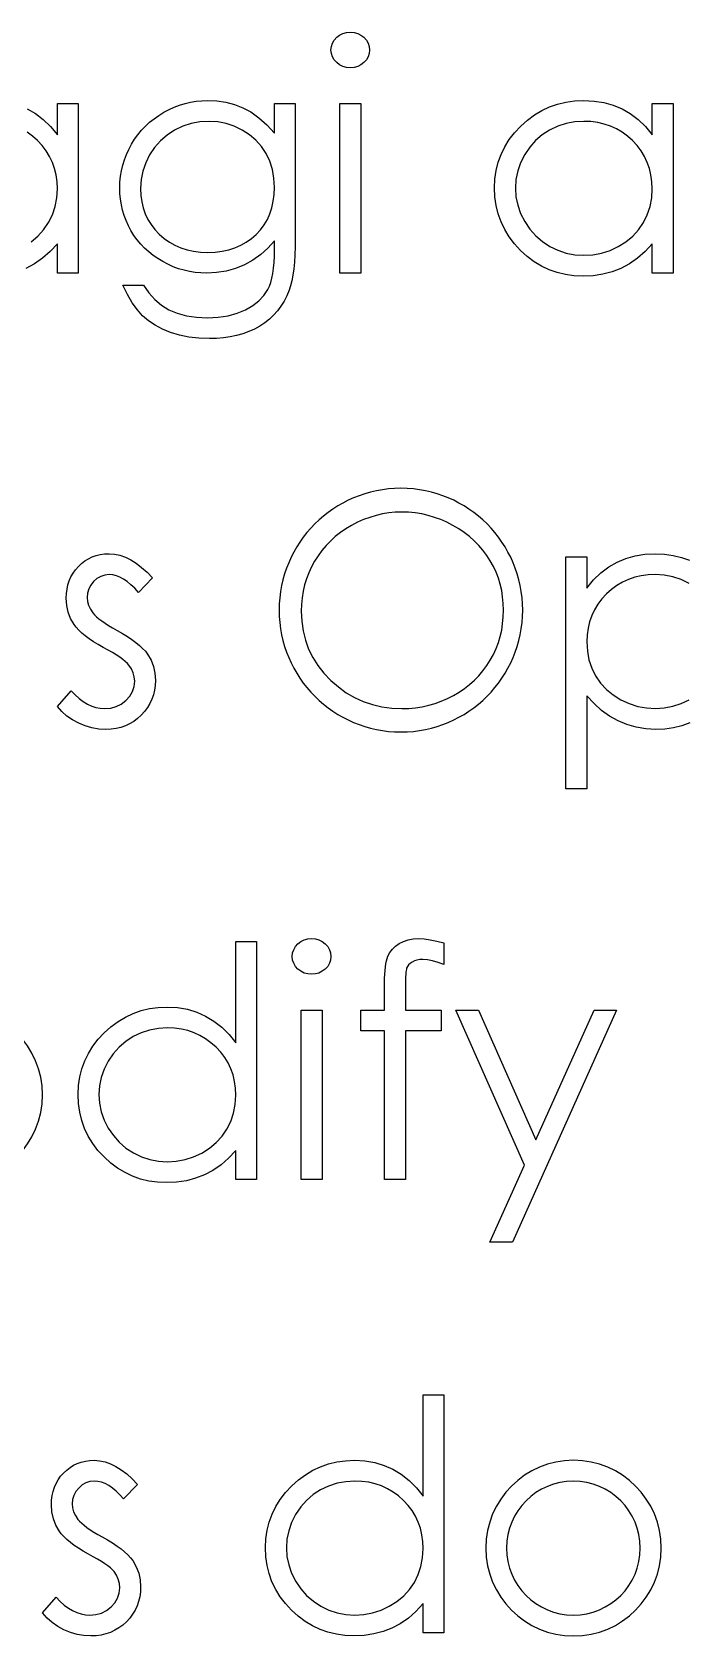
# Model space of a CAD drawing. Header units: millimetres. Extents: x -111 to 182, y -25 to 94.
# Drawn here: x -43.1 to -33.25, y 69.95 to 94.13 of the extents above; entities that cross this region are included whole.
import ezdxf

# ---------------------------------------------------------------- set-up
doc = ezdxf.new("R2010")
doc.units = ezdxf.units.MM

msp = doc.modelspace()

# ---------------------------------------------------------------- linework, layer by layer
at = {"color": 7, "linetype": 'Continuous', "flags": 128}
for points in [[(-38.303, 94.127), (-38.244, 94.122), (-38.19, 94.107), (-38.141, 94.082), (-38.096, 94.048), (-38.058, 94.006), (-38.031, 93.96), (-38.015, 93.91), (-38.01, 93.856), (-38.01, 93.856), (-38.015, 93.804), (-38.031, 93.755), (-38.058, 93.709), (-38.096, 93.668), (-38.141, 93.633), (-38.19, 93.608), (-38.244, 93.593), (-38.303, 93.588), (-38.303, 93.588), (-38.36, 93.593), (-38.413, 93.608), (-38.462, 93.633), (-38.507, 93.668), (-38.544, 93.709), (-38.571, 93.755), (-38.587, 93.804), (-38.593, 93.856), (-38.593, 93.856), (-38.587, 93.91), (-38.571, 93.96), (-38.544, 94.006), (-38.507, 94.048), (-38.462, 94.082), (-38.413, 94.107), (-38.36, 94.122), (-38.303, 94.127)], [(-39.445, 93.05), (-39.131, 93.05), (-39.131, 93.05), (-39.131, 91.02), (-39.131, 91.02), (-39.133, 90.891), (-39.137, 90.77), (-39.145, 90.658), (-39.154, 90.556), (-39.168, 90.462), (-39.184, 90.378), (-39.203, 90.302), (-39.225, 90.236), (-39.225, 90.236), (-39.26, 90.15), (-39.3, 90.07), (-39.347, 89.995), (-39.399, 89.925), (-39.458, 89.86), (-39.522, 89.8), (-39.592, 89.744), (-39.668, 89.694), (-39.749, 89.65), (-39.834, 89.612), (-39.923, 89.579), (-40.016, 89.553), (-40.113, 89.532), (-40.214, 89.517), (-40.319, 89.508), (-40.428, 89.505), (-40.428, 89.505), (-40.586, 89.511), (-40.736, 89.529), (-40.879, 89.558), (-41.012, 89.599), (-41.136, 89.65), (-41.247, 89.709), (-41.346, 89.776), (-41.434, 89.851), (-41.514, 89.939), (-41.59, 90.045), (-41.664, 90.17), (-41.734, 90.313), (-41.734, 90.313), (-41.42, 90.313), (-41.42, 90.313), (-41.341, 90.195), (-41.25, 90.094), (-41.149, 90.009), (-41.038, 89.94), (-40.914, 89.887), (-40.775, 89.849), (-40.624, 89.827), (-40.458, 89.819), (-40.458, 89.819), (-40.294, 89.827), (-40.143, 89.849), (-40.006, 89.887), (-39.882, 89.94), (-39.772, 90.004), (-39.68, 90.077), (-39.605, 90.156), (-39.546, 90.244), (-39.522, 90.294), (-39.502, 90.351), (-39.485, 90.415), (-39.471, 90.487), (-39.459, 90.567), (-39.452, 90.654), (-39.447, 90.748), (-39.445, 90.85), (-39.445, 90.85), (-39.445, 90.982), (-39.445, 90.982), (-39.544, 90.871), (-39.652, 90.773), (-39.77, 90.689), (-39.899, 90.619), (-40.035, 90.563), (-40.175, 90.524), (-40.319, 90.5), (-40.468, 90.492), (-40.468, 90.492), (-40.555, 90.495), (-40.642, 90.504), (-40.726, 90.517), (-40.81, 90.536), (-40.892, 90.56), (-40.972, 90.59), (-41.052, 90.626), (-41.13, 90.666), (-41.205, 90.712), (-41.276, 90.761), (-41.343, 90.813), (-41.405, 90.87), (-41.463, 90.931), (-41.516, 90.994), (-41.565, 91.062), (-41.61, 91.134), (-41.649, 91.208), (-41.683, 91.285), (-41.713, 91.362), (-41.737, 91.442), (-41.755, 91.524), (-41.768, 91.607), (-41.776, 91.693), (-41.779, 91.78), (-41.779, 91.78), (-41.776, 91.866), (-41.768, 91.953), (-41.754, 92.037), (-41.735, 92.12), (-41.71, 92.201), (-41.68, 92.281), (-41.644, 92.359), (-41.603, 92.436), (-41.557, 92.51), (-41.506, 92.58), (-41.451, 92.646), (-41.392, 92.709), (-41.329, 92.767), (-41.262, 92.821), (-41.191, 92.871), (-41.115, 92.917), (-41.036, 92.959), (-40.957, 92.995), (-40.876, 93.025), (-40.795, 93.051), (-40.712, 93.07), (-40.628, 93.084), (-40.543, 93.092), (-40.458, 93.095), (-40.458, 93.095), (-40.317, 93.088), (-40.181, 93.068), (-40.05, 93.034), (-39.924, 92.986), (-39.801, 92.922), (-39.68, 92.836), (-39.562, 92.73), (-39.445, 92.603), (-39.445, 92.603), (-39.445, 93.05)], [(-33.433, 93.05), (-33.433, 90.492), (-33.433, 90.492), (-33.747, 90.492), (-33.747, 90.492), (-33.747, 90.935), (-33.747, 90.935), (-33.855, 90.817), (-33.97, 90.716), (-34.092, 90.632), (-34.219, 90.565), (-34.353, 90.513), (-34.493, 90.477), (-34.639, 90.454), (-34.791, 90.447), (-34.791, 90.447), (-34.927, 90.454), (-35.057, 90.472), (-35.183, 90.502), (-35.303, 90.544), (-35.418, 90.599), (-35.529, 90.665), (-35.634, 90.744), (-35.734, 90.835), (-35.826, 90.935), (-35.905, 91.039), (-35.972, 91.149), (-36.027, 91.265), (-36.07, 91.386), (-36.1, 91.511), (-36.119, 91.642), (-36.125, 91.778), (-36.125, 91.778), (-36.119, 91.911), (-36.1, 92.04), (-36.07, 92.164), (-36.026, 92.283), (-35.971, 92.397), (-35.903, 92.505), (-35.823, 92.61), (-35.731, 92.709), (-35.63, 92.799), (-35.523, 92.878), (-35.413, 92.944), (-35.296, 92.998), (-35.175, 93.041), (-35.049, 93.071), (-34.918, 93.089), (-34.782, 93.095), (-34.782, 93.095), (-34.625, 93.087), (-34.477, 93.064), (-34.336, 93.025), (-34.202, 92.971), (-34.077, 92.9), (-33.958, 92.81), (-33.849, 92.703), (-33.747, 92.577), (-33.747, 92.577), (-33.747, 93.05), (-33.747, 93.05), (-33.433, 93.05)], [(-42.407, 93.05), (-42.407, 90.492), (-42.407, 90.492), (-42.721, 90.492), (-42.721, 90.492), (-42.721, 90.935), (-42.721, 90.935), (-42.83, 90.817), (-42.944, 90.716), (-43.066, 90.632), (-43.194, 90.565)], [(-43.177, 92.971), (-43.051, 92.9), (-42.933, 92.81), (-42.823, 92.703), (-42.721, 92.577), (-42.721, 92.577), (-42.721, 93.05), (-42.721, 93.05), (-42.407, 93.05)], [(-38.458, 93.05), (-38.144, 93.05), (-38.144, 93.05), (-38.144, 90.492), (-38.144, 90.492), (-38.458, 90.492), (-38.458, 90.492), (-38.458, 93.05)], [(-43.117, 90.966), (-43.015, 91.05), (-42.928, 91.146), (-42.854, 91.254), (-42.796, 91.371), (-42.754, 91.496), (-42.729, 91.627), (-42.721, 91.766), (-42.721, 91.766), (-42.726, 91.871), (-42.74, 91.973), (-42.763, 92.071), (-42.795, 92.163), (-42.837, 92.251), (-42.889, 92.336), (-42.949, 92.415), (-43.019, 92.49), (-43.095, 92.558), (-43.176, 92.617)], [(-40.433, 92.781), (-40.57, 92.772), (-40.703, 92.747), (-40.829, 92.706), (-40.952, 92.647), (-41.066, 92.574), (-41.166, 92.488), (-41.254, 92.389), (-41.329, 92.277), (-41.388, 92.157), (-41.43, 92.032), (-41.456, 91.902), (-41.465, 91.767), (-41.465, 91.767), (-41.46, 91.665), (-41.447, 91.568), (-41.425, 91.475), (-41.394, 91.387), (-41.355, 91.303), (-41.306, 91.224), (-41.249, 91.149), (-41.183, 91.078), (-41.11, 91.015), (-41.031, 90.959), (-40.947, 90.913), (-40.859, 90.874), (-40.765, 90.845), (-40.665, 90.823), (-40.561, 90.811), (-40.452, 90.806), (-40.452, 90.806), (-40.341, 90.811), (-40.236, 90.823), (-40.136, 90.844), (-40.042, 90.874), (-39.954, 90.912), (-39.871, 90.959), (-39.793, 91.013), (-39.722, 91.076), (-39.657, 91.146), (-39.601, 91.222), (-39.553, 91.303), (-39.514, 91.388), (-39.484, 91.479), (-39.463, 91.576), (-39.45, 91.678), (-39.445, 91.785), (-39.445, 91.785), (-39.453, 91.925), (-39.477, 92.056), (-39.517, 92.18), (-39.572, 92.296), (-39.642, 92.402), (-39.726, 92.497), (-39.822, 92.58), (-39.932, 92.65), (-40.051, 92.707), (-40.173, 92.749), (-40.301, 92.772), (-40.433, 92.781)], [(-34.777, 92.781), (-34.915, 92.772), (-35.047, 92.748), (-35.173, 92.706), (-35.294, 92.649), (-35.406, 92.577), (-35.507, 92.49), (-35.595, 92.392), (-35.671, 92.279), (-35.732, 92.158), (-35.776, 92.033), (-35.802, 91.906), (-35.811, 91.775), (-35.811, 91.775), (-35.802, 91.644), (-35.776, 91.517), (-35.732, 91.392), (-35.67, 91.27), (-35.593, 91.156), (-35.504, 91.056), (-35.403, 90.969), (-35.291, 90.895), (-35.169, 90.837), (-35.044, 90.795), (-34.914, 90.77), (-34.78, 90.762), (-34.78, 90.762), (-34.644, 90.77), (-34.512, 90.794), (-34.383, 90.836), (-34.259, 90.894), (-34.143, 90.966), (-34.04, 91.05), (-33.954, 91.146), (-33.88, 91.254), (-33.822, 91.371), (-33.78, 91.496), (-33.755, 91.627), (-33.747, 91.766), (-33.747, 91.766), (-33.752, 91.871), (-33.766, 91.973), (-33.789, 92.071), (-33.821, 92.163), (-33.863, 92.251), (-33.914, 92.336), (-33.975, 92.415), (-34.045, 92.49), (-34.121, 92.558), (-34.202, 92.617), (-34.287, 92.667), (-34.376, 92.708), (-34.47, 92.74), (-34.568, 92.763), (-34.671, 92.777), (-34.777, 92.781)], [(-37.523, 86.89), (-37.623, 86.887), (-37.721, 86.877), (-37.817, 86.862), (-37.913, 86.84), (-38.007, 86.811), (-38.1, 86.777), (-38.191, 86.736), (-38.282, 86.689), (-38.369, 86.637), (-38.451, 86.581), (-38.528, 86.52), (-38.6, 86.454), (-38.667, 86.385), (-38.73, 86.311), (-38.788, 86.233), (-38.84, 86.15), (-38.887, 86.065), (-38.929, 85.976), (-38.963, 85.885), (-38.991, 85.792), (-39.014, 85.696), (-39.029, 85.598), (-39.039, 85.498), (-39.042, 85.395), (-39.042, 85.395), (-39.035, 85.244), (-39.014, 85.098), (-38.979, 84.96), (-38.93, 84.826), (-38.868, 84.699), (-38.791, 84.577), (-38.701, 84.462), (-38.596, 84.353), (-38.482, 84.254), (-38.362, 84.167), (-38.237, 84.094), (-38.106, 84.035), (-37.968, 83.988), (-37.826, 83.955), (-37.677, 83.935), (-37.523, 83.928), (-37.523, 83.928), (-37.419, 83.931), (-37.318, 83.94), (-37.217, 83.956), (-37.119, 83.977), (-37.023, 84.005), (-36.929, 84.038), (-36.837, 84.078), (-36.747, 84.123), (-36.66, 84.174), (-36.578, 84.23), (-36.501, 84.29), (-36.429, 84.354), (-36.362, 84.423), (-36.3, 84.497), (-36.243, 84.575), (-36.19, 84.657), (-36.143, 84.744), (-36.102, 84.832), (-36.068, 84.922), (-36.04, 85.016), (-36.018, 85.111), (-36.003, 85.208), (-35.993, 85.309), (-35.99, 85.411), (-35.99, 85.411), (-35.993, 85.513), (-36.003, 85.612), (-36.018, 85.709), (-36.04, 85.804), (-36.068, 85.896), (-36.102, 85.985), (-36.143, 86.072), (-36.19, 86.156), (-36.243, 86.238), (-36.3, 86.315), (-36.363, 86.388), (-36.431, 86.456), (-36.504, 86.521), (-36.582, 86.581), (-36.665, 86.637), (-36.753, 86.689), (-36.844, 86.736), (-36.938, 86.777), (-37.031, 86.811), (-37.127, 86.84), (-37.224, 86.862), (-37.322, 86.877), (-37.422, 86.887), (-37.523, 86.89)], [(-41.285, 85.898), (-41.498, 85.678), (-41.498, 85.678), (-41.554, 85.741), (-41.61, 85.796), (-41.667, 85.842), (-41.721, 85.88), (-41.777, 85.91), (-41.831, 85.931), (-41.886, 85.943), (-41.94, 85.947), (-41.94, 85.947), (-42.006, 85.941), (-42.067, 85.921), (-42.124, 85.889), (-42.175, 85.844), (-42.218, 85.79), (-42.248, 85.732), (-42.266, 85.67), (-42.272, 85.603), (-42.272, 85.603), (-42.267, 85.543), (-42.251, 85.485), (-42.223, 85.427), (-42.185, 85.371), (-42.185, 85.371), (-42.161, 85.342), (-42.13, 85.313), (-42.094, 85.281), (-42.051, 85.249), (-42.002, 85.215), (-41.947, 85.181), (-41.887, 85.145), (-41.82, 85.107), (-41.82, 85.107), (-41.739, 85.061), (-41.664, 85.016), (-41.596, 84.97), (-41.535, 84.925), (-41.481, 84.88), (-41.434, 84.836), (-41.393, 84.792), (-41.359, 84.749), (-41.359, 84.749), (-41.308, 84.658), (-41.27, 84.562), (-41.248, 84.46), (-41.24, 84.353), (-41.24, 84.353), (-41.244, 84.277), (-41.254, 84.204), (-41.27, 84.134), (-41.294, 84.068), (-41.324, 84.003), (-41.361, 83.942), (-41.404, 83.884), (-41.455, 83.829), (-41.51, 83.778), (-41.568, 83.735), (-41.63, 83.698), (-41.695, 83.668), (-41.764, 83.644), (-41.836, 83.627), (-41.911, 83.618), (-41.99, 83.614), (-41.99, 83.614), (-42.096, 83.62), (-42.199, 83.637), (-42.3, 83.666), (-42.399, 83.706), (-42.492, 83.756), (-42.577, 83.816), (-42.653, 83.884), (-42.721, 83.96), (-42.721, 83.96), (-42.513, 84.197), (-42.513, 84.197), (-42.453, 84.134), (-42.392, 84.08), (-42.329, 84.033), (-42.267, 83.996), (-42.203, 83.966), (-42.138, 83.945), (-42.073, 83.932), (-42.006, 83.928), (-42.006, 83.928), (-41.915, 83.936), (-41.832, 83.959), (-41.756, 83.997), (-41.686, 84.051), (-41.629, 84.115), (-41.587, 84.185), (-41.563, 84.259), (-41.554, 84.34), (-41.554, 84.34), (-41.56, 84.406), (-41.576, 84.469), (-41.603, 84.528), (-41.641, 84.584), (-41.641, 84.584), (-41.665, 84.61), (-41.697, 84.639), (-41.735, 84.67), (-41.78, 84.702), (-41.832, 84.736), (-41.891, 84.771), (-41.956, 84.808), (-42.028, 84.847), (-42.028, 84.847), (-42.106, 84.892), (-42.178, 84.936), (-42.242, 84.98), (-42.301, 85.023), (-42.353, 85.067), (-42.398, 85.11), (-42.437, 85.154), (-42.469, 85.197), (-42.469, 85.197), (-42.521, 85.286), (-42.557, 85.382), (-42.579, 85.483), (-42.586, 85.591), (-42.586, 85.591), (-42.584, 85.661), (-42.575, 85.729), (-42.561, 85.793), (-42.541, 85.855), (-42.515, 85.913), (-42.483, 85.968), (-42.446, 86.021), (-42.403, 86.07), (-42.356, 86.115), (-42.305, 86.154), (-42.252, 86.187), (-42.196, 86.214), (-42.136, 86.235), (-42.074, 86.25), (-42.009, 86.259), (-41.94, 86.262), (-41.94, 86.262), (-41.859, 86.256), (-41.777, 86.239), (-41.695, 86.21), (-41.613, 86.17), (-41.532, 86.119), (-41.45, 86.057), (-41.367, 85.983), (-41.285, 85.898)], [(-35.048, 86.217), (-34.734, 86.217), (-34.734, 86.217), (-34.734, 85.743), (-34.734, 85.743), (-34.631, 85.87), (-34.521, 85.977), (-34.403, 86.067), (-34.277, 86.137), (-34.144, 86.191), (-34.004, 86.231), (-33.856, 86.254), (-33.7, 86.262), (-33.7, 86.262), (-33.564, 86.255), (-33.433, 86.238), (-33.306, 86.208), (-33.185, 86.165)], [(-33.178, 83.711), (-33.299, 83.669), (-33.424, 83.639), (-33.555, 83.62), (-33.691, 83.614), (-33.691, 83.614), (-33.843, 83.622), (-33.989, 83.646), (-34.129, 83.686), (-34.263, 83.742), (-34.39, 83.813), (-34.511, 83.901), (-34.625, 84.004), (-34.734, 84.122), (-34.734, 84.122), (-34.734, 82.717), (-34.734, 82.717), (-35.048, 82.717), (-35.048, 82.717), (-35.048, 86.217)], [(-33.703, 85.947), (-33.81, 85.943), (-33.912, 85.929), (-34.01, 85.907), (-34.104, 85.875), (-34.194, 85.834), (-34.279, 85.784), (-34.36, 85.724), (-34.437, 85.656), (-34.506, 85.581), (-34.566, 85.502), (-34.618, 85.418), (-34.66, 85.33), (-34.692, 85.237), (-34.715, 85.14), (-34.729, 85.038), (-34.734, 84.932), (-34.734, 84.932), (-34.725, 84.793), (-34.701, 84.662), (-34.66, 84.537), (-34.601, 84.42), (-34.528, 84.313), (-34.439, 84.217), (-34.337, 84.133), (-34.221, 84.061), (-34.095, 84.003), (-33.966, 83.961), (-33.834, 83.937), (-33.698, 83.928), (-33.698, 83.928), (-33.565, 83.937), (-33.436, 83.962), (-33.311, 84.003), (-33.19, 84.062)], [(-33.187, 85.816), (-33.308, 85.873), (-33.434, 85.914), (-33.566, 85.939), (-33.703, 85.947)], [(-39.715, 80.415), (-39.715, 76.826), (-39.715, 76.826), (-40.029, 76.826), (-40.029, 76.826), (-40.029, 77.268), (-40.029, 77.268), (-40.137, 77.15), (-40.252, 77.049), (-40.374, 76.965), (-40.501, 76.898), (-40.635, 76.847), (-40.775, 76.81), (-40.921, 76.788), (-41.073, 76.781), (-41.073, 76.781), (-41.209, 76.787), (-41.339, 76.805), (-41.465, 76.835), (-41.585, 76.878), (-41.7, 76.932), (-41.811, 76.999), (-41.916, 77.077), (-42.016, 77.168), (-42.108, 77.268), (-42.188, 77.373), (-42.254, 77.483), (-42.31, 77.598), (-42.352, 77.719), (-42.382, 77.844), (-42.401, 77.975), (-42.407, 78.111), (-42.407, 78.111), (-42.401, 78.245), (-42.382, 78.374), (-42.352, 78.497), (-42.308, 78.616), (-42.253, 78.73), (-42.185, 78.839), (-42.105, 78.943), (-42.013, 79.042), (-41.912, 79.132), (-41.805, 79.211), (-41.695, 79.277), (-41.578, 79.331), (-41.457, 79.374), (-41.331, 79.404), (-41.2, 79.422), (-41.064, 79.428), (-41.064, 79.428), (-40.907, 79.42), (-40.759, 79.395), (-40.618, 79.352), (-40.484, 79.293), (-40.359, 79.217), (-40.241, 79.125), (-40.131, 79.015), (-40.029, 78.888), (-40.029, 78.888), (-40.029, 80.415), (-40.029, 80.415), (-39.715, 80.415)], [(-38.886, 80.46), (-38.828, 80.455), (-38.774, 80.441), (-38.724, 80.415), (-38.679, 80.381), (-38.641, 80.34), (-38.615, 80.293), (-38.598, 80.244), (-38.593, 80.19), (-38.593, 80.19), (-38.598, 80.137), (-38.615, 80.088), (-38.641, 80.042), (-38.679, 80.001), (-38.724, 79.967), (-38.774, 79.941), (-38.828, 79.927), (-38.886, 79.922), (-38.886, 79.922), (-38.943, 79.927), (-38.996, 79.941), (-39.046, 79.967), (-39.091, 80.001), (-39.128, 80.042), (-39.154, 80.088), (-39.171, 80.137), (-39.176, 80.19), (-39.176, 80.19), (-39.171, 80.244), (-39.154, 80.293), (-39.128, 80.34), (-39.091, 80.381), (-39.046, 80.415), (-38.996, 80.441), (-38.943, 80.455), (-38.886, 80.46)], [(-36.888, 80.394), (-36.888, 80.068), (-36.888, 80.068), (-36.977, 80.102), (-37.06, 80.127), (-37.137, 80.141), (-37.206, 80.146), (-37.206, 80.146), (-37.253, 80.143), (-37.296, 80.136), (-37.335, 80.124), (-37.37, 80.106), (-37.4, 80.085), (-37.423, 80.063), (-37.441, 80.04), (-37.452, 80.014), (-37.456, 79.999), (-37.459, 79.978), (-37.463, 79.951), (-37.465, 79.92), (-37.467, 79.882), (-37.468, 79.84), (-37.469, 79.791), (-37.469, 79.738), (-37.469, 79.738), (-37.469, 79.383), (-37.469, 79.383), (-36.933, 79.383), (-36.933, 79.383), (-36.933, 79.069), (-36.933, 79.069), (-37.47, 79.069), (-37.47, 79.069), (-37.471, 76.826), (-37.471, 76.826), (-37.785, 76.826), (-37.785, 76.826), (-37.785, 79.069), (-37.785, 79.069), (-38.144, 79.069), (-38.144, 79.069), (-38.144, 79.383), (-38.144, 79.383), (-37.785, 79.383), (-37.785, 79.383), (-37.785, 79.792), (-37.785, 79.792), (-37.784, 79.86), (-37.782, 79.922), (-37.778, 79.98), (-37.773, 80.033), (-37.766, 80.08), (-37.756, 80.123), (-37.747, 80.161), (-37.735, 80.193), (-37.705, 80.251), (-37.667, 80.302), (-37.62, 80.347), (-37.564, 80.387), (-37.5, 80.419), (-37.43, 80.442), (-37.353, 80.455), (-37.271, 80.46), (-37.271, 80.46), (-37.186, 80.456), (-37.095, 80.444), (-36.995, 80.423), (-36.888, 80.394)], [(-39.042, 79.383), (-38.727, 79.383), (-38.727, 79.383), (-38.727, 76.826), (-38.727, 76.826), (-39.042, 76.826), (-39.042, 76.826), (-39.042, 79.383)], [(-36.708, 79.383), (-36.37, 79.383), (-36.37, 79.383), (-35.504, 77.424), (-35.504, 77.424), (-34.625, 79.383), (-34.625, 79.383), (-34.285, 79.383), (-34.285, 79.383), (-35.856, 75.883), (-35.856, 75.883), (-36.195, 75.883), (-36.195, 75.883), (-35.674, 77.044), (-35.674, 77.044), (-36.708, 79.383)], [(-41.059, 79.114), (-41.197, 79.106), (-41.329, 79.081), (-41.455, 79.04), (-41.576, 78.982), (-41.688, 78.91), (-41.789, 78.824), (-41.877, 78.725), (-41.953, 78.612), (-42.014, 78.491), (-42.058, 78.367), (-42.084, 78.239), (-42.093, 78.108), (-42.093, 78.108), (-42.084, 77.978), (-42.058, 77.85), (-42.014, 77.725), (-41.952, 77.603), (-41.875, 77.49), (-41.786, 77.389), (-41.686, 77.302), (-41.573, 77.229), (-41.451, 77.17), (-41.326, 77.129), (-41.196, 77.103), (-41.062, 77.095), (-41.062, 77.095), (-40.926, 77.103), (-40.794, 77.128), (-40.665, 77.169), (-40.541, 77.227), (-40.425, 77.3), (-40.323, 77.384), (-40.236, 77.48), (-40.162, 77.587), (-40.104, 77.704), (-40.062, 77.829), (-40.037, 77.96), (-40.029, 78.099), (-40.029, 78.099), (-40.034, 78.205), (-40.048, 78.306), (-40.071, 78.404), (-40.103, 78.496), (-40.145, 78.585), (-40.196, 78.669), (-40.257, 78.748), (-40.327, 78.823), (-40.403, 78.891), (-40.484, 78.951), (-40.569, 79.001), (-40.658, 79.041), (-40.752, 79.073), (-40.85, 79.096), (-40.953, 79.11), (-41.059, 79.114)], [(-36.888, 73.582), (-36.888, 69.992), (-36.888, 69.992), (-37.202, 69.992), (-37.202, 69.992), (-37.202, 70.435), (-37.202, 70.435), (-37.311, 70.317), (-37.425, 70.216), (-37.547, 70.132), (-37.674, 70.065), (-37.808, 70.013), (-37.948, 69.977), (-38.094, 69.954), (-38.247, 69.947), (-38.247, 69.947), (-38.382, 69.954), (-38.512, 69.972), (-38.638, 70.002), (-38.758, 70.044), (-38.873, 70.099), (-38.984, 70.165), (-39.089, 70.244), (-39.19, 70.335), (-39.281, 70.435), (-39.361, 70.539), (-39.427, 70.649), (-39.483, 70.765), (-39.525, 70.886), (-39.556, 71.011), (-39.574, 71.142), (-39.58, 71.278), (-39.58, 71.278), (-39.574, 71.411), (-39.556, 71.54), (-39.525, 71.664), (-39.481, 71.783), (-39.426, 71.897), (-39.358, 72.005), (-39.279, 72.11), (-39.186, 72.209), (-39.085, 72.299), (-38.978, 72.378), (-38.868, 72.444), (-38.751, 72.498), (-38.63, 72.541), (-38.504, 72.571), (-38.373, 72.589), (-38.237, 72.595), (-38.237, 72.595), (-38.08, 72.586), (-37.932, 72.561), (-37.791, 72.518), (-37.658, 72.46), (-37.532, 72.384), (-37.414, 72.291), (-37.304, 72.181), (-37.202, 72.055), (-37.202, 72.055), (-37.202, 73.582), (-37.202, 73.582), (-36.888, 73.582)], [(-41.51, 72.231), (-41.723, 72.012), (-41.723, 72.012), (-41.779, 72.075), (-41.835, 72.129), (-41.891, 72.176), (-41.946, 72.213), (-42.001, 72.243), (-42.056, 72.264), (-42.11, 72.277), (-42.164, 72.281), (-42.164, 72.281), (-42.23, 72.274), (-42.291, 72.255), (-42.348, 72.223), (-42.399, 72.177), (-42.442, 72.123), (-42.472, 72.066), (-42.49, 72.003), (-42.497, 71.937), (-42.497, 71.937), (-42.491, 71.876), (-42.475, 71.818), (-42.448, 71.761), (-42.41, 71.704), (-42.41, 71.704), (-42.385, 71.676), (-42.354, 71.646), (-42.318, 71.615), (-42.275, 71.582), (-42.226, 71.549), (-42.171, 71.514), (-42.111, 71.478), (-42.044, 71.441), (-42.044, 71.441), (-41.963, 71.395), (-41.889, 71.349), (-41.821, 71.303), (-41.76, 71.259), (-41.706, 71.214), (-41.658, 71.169), (-41.618, 71.125), (-41.584, 71.082), (-41.584, 71.082), (-41.532, 70.991), (-41.494, 70.895), (-41.472, 70.794), (-41.465, 70.686), (-41.465, 70.686), (-41.468, 70.611), (-41.478, 70.538), (-41.495, 70.468), (-41.518, 70.401), (-41.549, 70.337), (-41.585, 70.276), (-41.629, 70.217), (-41.679, 70.162), (-41.735, 70.111), (-41.793, 70.068), (-41.854, 70.032), (-41.92, 70.001), (-41.988, 69.978), (-42.061, 69.961), (-42.136, 69.951), (-42.214, 69.947), (-42.214, 69.947), (-42.32, 69.953), (-42.423, 69.971), (-42.524, 69.999), (-42.623, 70.039), (-42.716, 70.09), (-42.801, 70.149), (-42.877, 70.217), (-42.945, 70.294), (-42.945, 70.294), (-42.737, 70.531), (-42.737, 70.531), (-42.677, 70.468), (-42.616, 70.413), (-42.554, 70.367), (-42.491, 70.329), (-42.427, 70.299), (-42.362, 70.278), (-42.297, 70.266), (-42.23, 70.262), (-42.23, 70.262), (-42.14, 70.269), (-42.056, 70.292), (-41.98, 70.33), (-41.911, 70.384), (-41.853, 70.448), (-41.812, 70.518), (-41.787, 70.592), (-41.779, 70.673), (-41.779, 70.673), (-41.784, 70.74), (-41.801, 70.803), (-41.827, 70.862), (-41.865, 70.917), (-41.865, 70.917), (-41.89, 70.944), (-41.921, 70.972), (-41.96, 71.003), (-42.005, 71.036), (-42.056, 71.069), (-42.115, 71.104), (-42.181, 71.141), (-42.253, 71.181), (-42.253, 71.181), (-42.331, 71.225), (-42.402, 71.269), (-42.467, 71.313), (-42.525, 71.357), (-42.577, 71.4), (-42.622, 71.444), (-42.661, 71.487), (-42.694, 71.53), (-42.694, 71.53), (-42.745, 71.619), (-42.781, 71.715), (-42.804, 71.816), (-42.811, 71.924), (-42.811, 71.924), (-42.808, 71.995), (-42.8, 72.062), (-42.785, 72.127), (-42.765, 72.188), (-42.739, 72.246), (-42.708, 72.302), (-42.671, 72.354), (-42.628, 72.403), (-42.58, 72.448), (-42.53, 72.487), (-42.476, 72.52), (-42.42, 72.547), (-42.361, 72.568), (-42.298, 72.583), (-42.233, 72.592), (-42.164, 72.595), (-42.164, 72.595), (-42.083, 72.589), (-42.002, 72.572), (-41.92, 72.544), (-41.838, 72.504), (-41.756, 72.453), (-41.674, 72.39), (-41.592, 72.317), (-41.51, 72.231)], [(-38.232, 72.281), (-38.37, 72.272), (-38.502, 72.248), (-38.628, 72.206), (-38.749, 72.149), (-38.861, 72.077), (-38.962, 71.99), (-39.05, 71.892), (-39.126, 71.779), (-39.187, 71.658), (-39.231, 71.533), (-39.258, 71.406), (-39.266, 71.275), (-39.266, 71.275), (-39.257, 71.144), (-39.231, 71.017), (-39.187, 70.892), (-39.125, 70.77), (-39.048, 70.656), (-38.96, 70.556), (-38.859, 70.469), (-38.746, 70.395), (-38.624, 70.337), (-38.499, 70.295), (-38.369, 70.27), (-38.235, 70.262), (-38.235, 70.262), (-38.099, 70.27), (-37.967, 70.294), (-37.838, 70.336), (-37.714, 70.394), (-37.598, 70.466), (-37.496, 70.55), (-37.409, 70.646), (-37.335, 70.754), (-37.277, 70.871), (-37.235, 70.996), (-37.21, 71.127), (-37.202, 71.266), (-37.202, 71.266), (-37.207, 71.371), (-37.221, 71.473), (-37.244, 71.571), (-37.276, 71.663), (-37.318, 71.751), (-37.369, 71.836), (-37.43, 71.915), (-37.5, 71.99), (-37.576, 72.058), (-37.657, 72.117), (-37.742, 72.167), (-37.831, 72.208), (-37.925, 72.24), (-38.024, 72.263), (-38.126, 72.277), (-38.232, 72.281)]]:
    msp.add_lwpolyline(points, dxfattribs=at)
at = {"color": 7, "linetype": 'Continuous'}
for centre, radius, start, end in [((-37.538, 85.412), 1.837, 90.0001, 89.9999), ((-44.268, 78.104), 1.324, 90.0002, 89.9998), ((-34.934, 71.271), 1.324, 90.0004, 89.9996), ((-34.936, 71.271), 1.009, 90.0005, 89.9995)]:
    msp.add_arc(centre, radius, start, end, dxfattribs=at)

doc.saveas('drawing.dxf')
